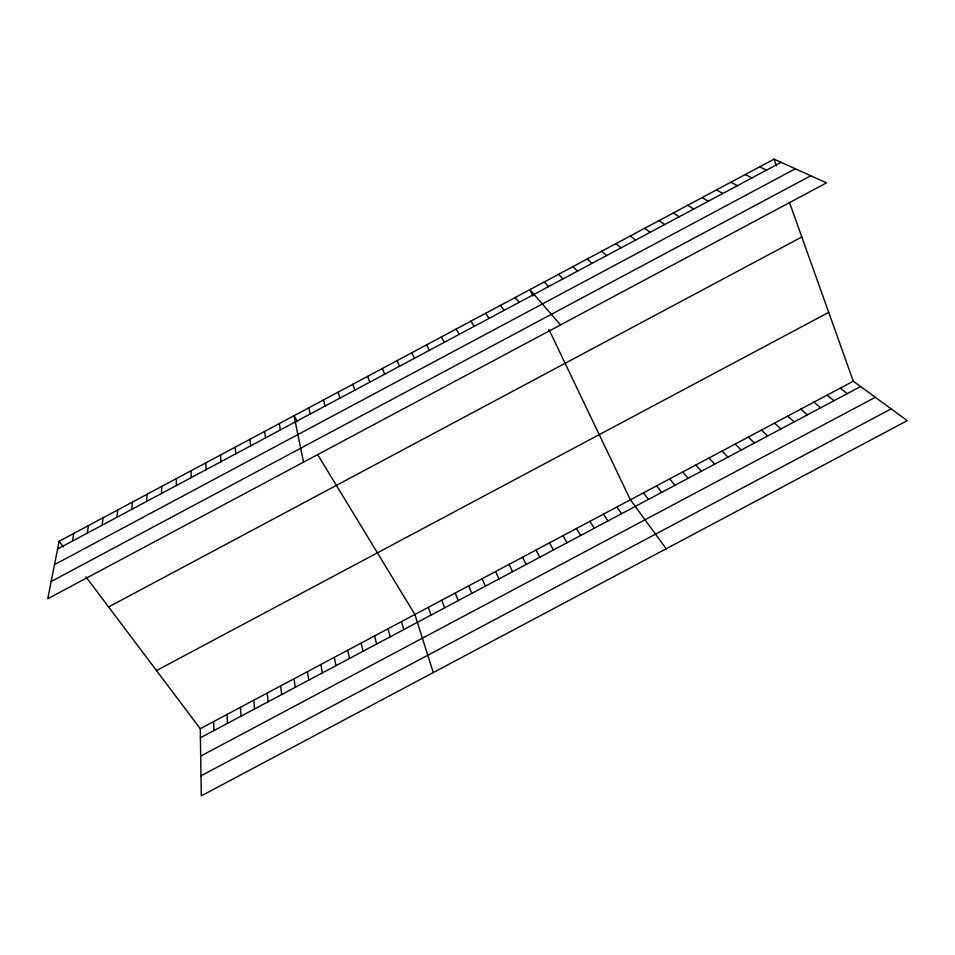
<?xml version="1.0" encoding="UTF-8"?>
<svg xmlns="http://www.w3.org/2000/svg" width="955" height="955" viewBox="0 0 955 955"><rect width="100%" height="100%" fill="white"/><g stroke="black" fill="none" stroke-linecap="round" stroke-linejoin="round"><path stroke-width="1.43" d="M176.317 485.558L176.448 478.551M161.467 493.496L161.765 486.405M146.616 501.435L147.094 494.248M131.766 509.361L132.423 502.091M116.928 517.3L117.763 509.922M102.09 525.226L103.092 517.765M87.251 533.153L88.445 525.596M72.425 541.079L73.786 533.427M59.138 541.258L47.75 598.761L826.529 182.859L774.016 159.151L59.138 541.258L63.364 546.881M57.598 549.006L781.083 162.338M54.507 564.632L795.348 168.772M51.164 581.523L810.783 175.744M108.595 606.95L801.806 236.995M156.489 670.553L828.713 312.357M200.252 728.689L853.293 381.2L907.25 420.642L201.302 795.849L200.252 728.689L85.89 576.796M200.395 737.785L860.598 386.548M200.681 756.109L875.305 397.292M200.992 775.83L891.158 408.883M759.619 166.839L766.519 170.121M745.234 174.526L751.955 177.905M730.862 182.214L737.403 185.688M716.477 189.902L722.851 193.459M702.104 197.59L708.3 201.23M687.731 205.265L693.76 209.014M673.371 212.941L679.22 216.785M659.01 220.617L664.68 224.544M644.649 228.293L650.152 232.316M840.149 388.184L847.312 393.615M630.288 235.969L635.624 240.075M827.018 395.179L834.037 400.67M813.887 402.162L820.763 407.737M615.939 243.644L621.096 247.846M800.756 409.146L807.488 414.804M601.59 251.308L606.58 255.606M787.636 416.129L794.226 421.859M774.517 423.113L780.951 428.914M587.241 258.972L592.052 263.365M761.398 430.096L767.689 435.969M572.905 266.648L577.548 271.125M748.278 437.08L754.426 443.025M735.171 444.051L741.176 450.08M558.568 274.3L563.032 278.872M722.064 451.023L727.925 457.135M708.956 457.994L714.674 464.178M544.243 281.964L548.528 286.631M695.849 464.978L701.424 471.233M560.501 324.927L529.906 289.628L532.914 295.931M682.753 471.937L688.185 478.276M669.658 478.909L674.946 485.319M515.139 297.518L519.078 302.365M656.562 485.88L661.708 492.362M643.467 492.84L648.469 499.405M500.36 305.421L504.133 310.351M666.208 548.755L630.384 499.811L548.958 329.487M485.606 313.312L489.187 318.337M616.894 506.986L621.598 513.695M603.405 514.16L607.965 520.952M470.839 321.202L474.241 326.324M589.915 521.346L594.32 528.211M456.084 329.081L459.307 334.31M576.438 528.521L580.7 535.457M297.638 421.668L294.021 415.712L303.523 462.16M317.633 454.556L414.9 614.471L433.26 672.571M562.949 535.683L567.067 542.715M441.329 336.972L444.385 342.284M549.483 542.858L553.446 549.961M536.006 550.032L539.826 557.207M426.575 344.851L429.452 350.27M522.54 557.195L526.205 564.453M411.832 352.741L414.53 358.244M509.075 564.357L512.596 571.699M495.609 571.52L498.976 578.933M397.089 360.62L399.608 366.219M482.144 578.682L485.379 586.179M382.358 368.499L384.698 374.181M468.69 585.845L471.77 593.413M455.237 593.007L458.173 600.647M367.627 376.365L369.788 382.155M441.783 600.158L444.576 607.881M774.016 159.151L776.391 165.812M789.51 202.556L853.293 381.2M352.896 384.244L354.878 390.118M428.341 607.32L430.98 615.115M338.166 392.111L339.98 398.092M401.458 621.621L403.798 629.572M388.017 628.772L390.213 636.794M323.447 399.978L325.082 406.054M374.587 635.923L376.64 644.028M308.728 407.845L310.184 414.004M361.157 643.061L363.055 651.25M347.727 650.212L349.482 658.473M334.31 657.35L335.921 665.695M279.302 423.578L280.412 429.929M320.892 664.489L322.348 672.905M307.474 671.628L308.787 680.127M264.595 431.433L265.526 437.879M294.056 678.766L295.226 687.337M280.651 685.905L281.665 694.548M249.9 439.3L250.652 445.83M267.245 693.043L268.116 701.758M235.205 447.155L235.778 453.78M253.839 700.17L254.567 708.968M240.433 707.297L241.018 716.178M220.51 455.01L220.903 461.731M227.039 714.436L227.481 723.389M205.814 462.853L206.041 469.669M213.645 721.562L213.932 730.587M191.131 470.708L191.179 477.607"/></g></svg>
